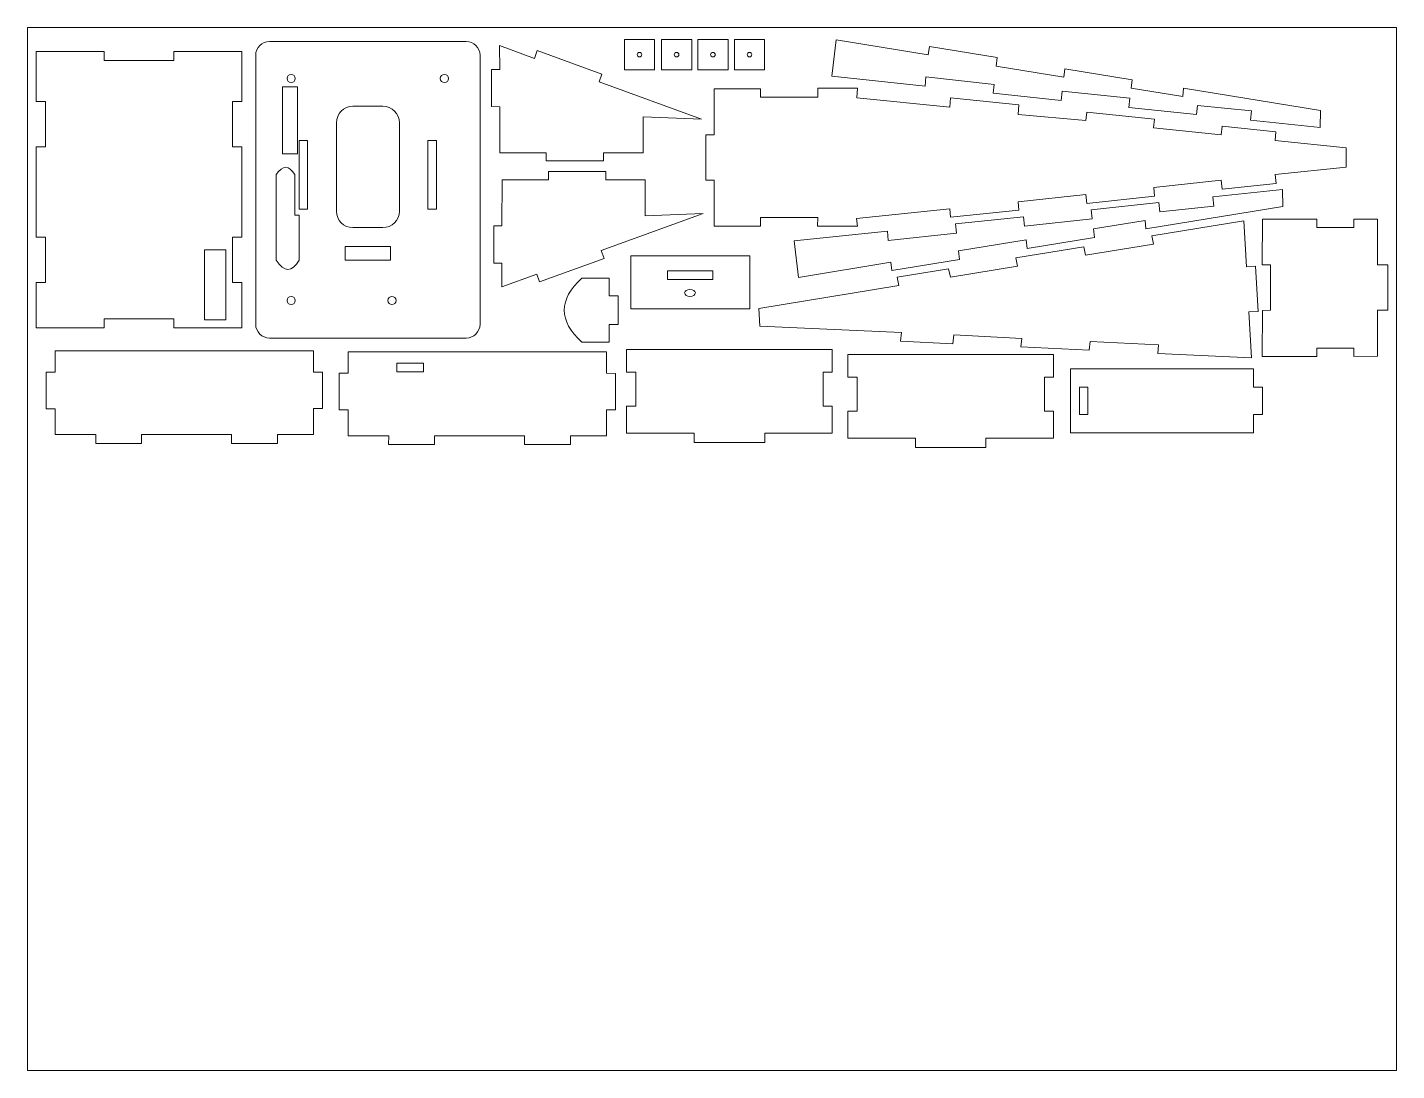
# Paper-space layout 'Layout1' of a CAD drawing. Header units: centimetres. Extents: x 1.05 to 9.45, y 0.8 to 7.2.
# The model-space entities are those that its viewports show. They can reach past a viewport. Long polylines and large blocks are cut down to what shows.
import ezdxf

# ---------------------------------------------------------------- set-up
doc = ezdxf.new("R2010")
doc.units = ezdxf.units.CM
doc.header["$MEASUREMENT"] = 0
doc.layers.add('Layer 1', color=7, linetype='Continuous')

msp = doc.modelspace()

# ---------------------------------------------------------------- linework, layer by layer
at = {"layer": 'Layer 1', "color": 250, "lineweight": 9}
for points in [[(-2.82458, 9.72356), (-2.16458, 9.72356), (-2.16458, 10.38356), (-2.82458, 10.38356), (-2.82458, 9.72356)], [(-2.01285, 9.72356), (-1.35285, 9.72356), (-1.35285, 10.38356), (-2.01285, 10.38356), (-2.01285, 9.72356)], [(-1.2191, 9.72356), (-0.5591, 9.72356), (-0.5591, 10.38356), (-1.2191, 10.38356), (-1.2191, 9.72356)], [(-0.41874, 9.72356), (0.24126, 9.72356), (0.24126, 10.38356), (-0.41874, 10.38356), (-0.41874, 9.72356)]]:
    msp.add_lwpolyline(points, close=True, dxfattribs=at)
for centre, major_axis, ratio in [((-2.49458, 10.05356), (0, 0.05), 1), ((-1.68285, 10.05356), (0, 0.05), 1), ((-0.8891, 10.05356), (0, 0.05), 1), ((-0.08874, 10.05356), (0, 0.05), 1), ((-10.10537, 9.53196), (0, 0.09), 1), ((-6.75548, 9.53196), (0, 0.09), 1), ((-1.39051, 4.84684), (0.1178, 0), 0.63633277), ((-10.10537, 4.68013), (0, 0.09), 1), ((-7.90263, 4.68013), (0, 0.09), 1)]:
    msp.add_ellipse(centre, major_axis=major_axis, ratio=ratio, dxfattribs=at)
for points, knots in [([(-6.27845, 3.86044), (-6.27845, 3.86044), (-10.57946, 3.86044), (-10.57946, 3.86044), (-10.57946, 3.86044), (-10.74446, 3.86044), (-10.87946, 3.99544), (-10.87946, 4.16044), (-10.87946, 4.16044), (-10.87946, 4.16044), (-10.87946, 10.04205), (-10.87946, 10.04205), (-10.87946, 10.04205), (-10.87946, 10.20705), (-10.74446, 10.34205), (-10.57946, 10.34205), (-10.57946, 10.34205), (-10.57946, 10.34205), (-6.27845, 10.34205), (-6.27845, 10.34205), (-6.27845, 10.34205), (-6.11345, 10.34205), (-5.97845, 10.20705), (-5.97845, 10.04205), (-5.97845, 10.04205), (-5.97845, 10.04205), (-5.97845, 4.16044), (-5.97845, 4.16044), (-5.97845, 4.16044), (-5.97845, 3.99544), (-6.11345, 3.86044), (-6.27845, 3.86044)], [0, 0, 0, 0, 0.11111111, 0.11111111, 0.11111111, 0.11111111, 0.22222222, 0.22222222, 0.22222222, 0.22222222, 0.33333333, 0.33333333, 0.33333333, 0.33333333, 0.44444444, 0.44444444, 0.44444444, 0.44444444, 0.55555556, 0.55555556, 0.55555556, 0.55555556, 0.66666667, 0.66666667, 0.66666667, 0.66666667, 0.77777778, 0.77777778, 0.77777778, 0.77777778, 1, 1, 1, 1]), ([(-5.55408, 10.24969), (-5.55408, 10.24969), (-5.54829, 9.73117), (-5.54829, 9.73117), (-5.54829, 9.73117), (-5.54829, 9.73117), (-5.72753, 9.73119), (-5.72753, 9.73119), (-5.72753, 9.73119), (-5.72753, 9.73119), (-5.72753, 8.91759), (-5.72753, 8.91759), (-5.72753, 8.91759), (-5.72753, 8.91759), (-5.54829, 8.91504), (-5.54829, 8.91504), (-5.54829, 8.91504), (-5.54829, 8.91504), (-5.5456, 7.90882), (-5.5456, 7.90882), (-5.5456, 7.90882), (-5.5456, 7.90882), (-4.53002, 7.90883), (-4.53002, 7.90883), (-4.53002, 7.90883), (-4.53002, 7.90883), (-4.53002, 7.72957), (-4.53002, 7.72957), (-4.53002, 7.72957), (-4.53002, 7.72957), (-3.27986, 7.72959), (-3.27986, 7.72959), (-3.27986, 7.72959), (-3.27986, 7.72959), (-3.27986, 7.90882), (-3.27986, 7.90882), (-3.27986, 7.90882), (-3.27986, 7.90882), (-2.41656, 7.90882), (-2.41656, 7.90882), (-2.41656, 7.90882), (-2.41656, 7.90882), (-2.41656, 8.69199), (-2.41656, 8.69199), (-2.41656, 8.69199), (-2.41656, 8.69199), (-1.13824, 8.6426), (-1.13824, 8.6426), (-1.13824, 8.6426), (-1.13824, 8.6426), (-3.37828, 9.4586), (-3.37828, 9.4586), (-3.37828, 9.4586), (-3.37828, 9.4586), (-3.31644, 9.62852), (-3.31644, 9.62852), (-3.31644, 9.62852), (-3.31644, 9.62852), (-4.72749, 10.14211), (-4.72749, 10.14211), (-4.72749, 10.14211), (-4.72749, 10.14211), (-4.78954, 9.97171), (-4.78954, 9.97171), (-4.78954, 9.97171), (-4.78954, 9.97171), (-5.55408, 10.24969), (-5.55408, 10.24969), (-5.55408, 10.24969), (-5.55408, 10.24969), (-5.55408, 10.24969), (-5.55408, 10.24969)], [0, 0, 0, 0, 0.05263158, 0.05263158, 0.05263158, 0.05263158, 0.10526316, 0.10526316, 0.10526316, 0.10526316, 0.15789474, 0.15789474, 0.15789474, 0.15789474, 0.21052632, 0.21052632, 0.21052632, 0.21052632, 0.26315789, 0.26315789, 0.26315789, 0.26315789, 0.31578947, 0.31578947, 0.31578947, 0.31578947, 0.36842105, 0.36842105, 0.36842105, 0.36842105, 0.42105263, 0.42105263, 0.42105263, 0.42105263, 0.47368421, 0.47368421, 0.47368421, 0.47368421, 0.52631579, 0.52631579, 0.52631579, 0.52631579, 0.57894737, 0.57894737, 0.57894737, 0.57894737, 0.63157895, 0.63157895, 0.63157895, 0.63157895, 0.68421053, 0.68421053, 0.68421053, 0.68421053, 0.73684211, 0.73684211, 0.73684211, 0.73684211, 0.78947368, 0.78947368, 0.78947368, 0.78947368, 0.84210526, 0.84210526, 0.84210526, 0.84210526, 0.89473684, 0.89473684, 0.89473684, 0.89473684, 1, 1, 1, 1]), ([(1.8003, 10.37507), (1.8003, 10.37507), (1.71066, 9.58128), (1.71066, 9.58128), (1.71066, 9.58128), (1.71066, 9.58128), (3.74549, 9.36715), (3.74549, 9.36715), (3.74549, 9.36715), (3.74549, 9.36715), (3.7662, 9.56901), (3.7662, 9.56901), (3.7662, 9.56901), (3.7662, 9.56901), (5.25589, 9.39769), (5.25589, 9.39769), (5.25589, 9.39769), (5.25589, 9.39769), (5.23594, 9.2105), (5.23594, 9.2105), (5.23594, 9.2105), (5.23594, 9.2105), (6.72061, 9.05446), (6.72061, 9.05446), (6.72061, 9.05446), (6.72061, 9.05446), (6.74065, 9.25836), (6.74065, 9.25836), (6.74065, 9.25836), (6.74065, 9.25836), (8.22428, 9.10166), (8.22428, 9.10166), (8.22428, 9.10166), (8.22428, 9.10166), (8.20093, 8.89887), (8.20093, 8.89887), (8.20093, 8.89887), (8.20093, 8.89887), (9.67818, 8.7436), (9.67818, 8.7436), (9.67818, 8.7436), (9.67818, 8.7436), (9.70152, 8.94531), (9.70152, 8.94531), (9.70152, 8.94531), (9.70152, 8.94531), (10.87918, 8.82252), (10.87918, 8.82252), (10.87918, 8.82252), (10.87918, 8.82252), (10.85694, 8.61971), (10.85694, 8.61971), (10.85694, 8.61971), (10.85694, 8.61971), (12.38332, 8.45928), (12.38332, 8.45928), (12.38332, 8.45928), (12.38332, 8.45928), (12.38476, 8.83049), (12.38476, 8.83049), (12.38476, 8.83049), (12.38476, 8.83049), (9.39597, 9.31795), (9.39597, 9.31795), (9.39597, 9.31795), (9.39597, 9.31795), (9.3791, 9.13583), (9.3791, 9.13583), (9.3791, 9.13583), (9.3791, 9.13583), (8.25157, 9.31901), (8.25157, 9.31901), (8.25157, 9.31901), (8.25157, 9.31901), (8.27187, 9.50436), (8.27187, 9.50436), (8.27187, 9.50436), (8.27187, 9.50436), (6.8033, 9.74497), (6.8033, 9.74497), (6.8033, 9.74497), (6.8033, 9.74497), (6.78022, 9.55995), (6.78022, 9.55995), (6.78022, 9.55995), (6.78022, 9.55995), (5.30345, 9.80268), (5.30345, 9.80268), (5.30345, 9.80268), (5.30345, 9.80268), (5.32453, 9.98725), (5.32453, 9.98725), (5.32453, 9.98725), (5.32453, 9.98725), (3.84097, 10.23033), (3.84097, 10.23033), (3.84097, 10.23033), (3.84097, 10.23033), (3.8172, 10.04556), (3.8172, 10.04556), (3.8172, 10.04556), (3.8172, 10.04556), (1.8003, 10.37507), (1.8003, 10.37507)], [0, 0, 0, 0, 0.03703704, 0.03703704, 0.03703704, 0.03703704, 0.07407407, 0.07407407, 0.07407407, 0.07407407, 0.11111111, 0.11111111, 0.11111111, 0.11111111, 0.14814815, 0.14814815, 0.14814815, 0.14814815, 0.18518519, 0.18518519, 0.18518519, 0.18518519, 0.22222222, 0.22222222, 0.22222222, 0.22222222, 0.25925926, 0.25925926, 0.25925926, 0.25925926, 0.2962963, 0.2962963, 0.2962963, 0.2962963, 0.33333333, 0.33333333, 0.33333333, 0.33333333, 0.37037037, 0.37037037, 0.37037037, 0.37037037, 0.40740741, 0.40740741, 0.40740741, 0.40740741, 0.44444444, 0.44444444, 0.44444444, 0.44444444, 0.48148148, 0.48148148, 0.48148148, 0.48148148, 0.51851852, 0.51851852, 0.51851852, 0.51851852, 0.55555556, 0.55555556, 0.55555556, 0.55555556, 0.59259259, 0.59259259, 0.59259259, 0.59259259, 0.62962963, 0.62962963, 0.62962963, 0.62962963, 0.66666667, 0.66666667, 0.66666667, 0.66666667, 0.7037037, 0.7037037, 0.7037037, 0.7037037, 0.74074074, 0.74074074, 0.74074074, 0.74074074, 0.77777778, 0.77777778, 0.77777778, 0.77777778, 0.81481481, 0.81481481, 0.81481481, 0.81481481, 0.85185185, 0.85185185, 0.85185185, 0.85185185, 0.88888889, 0.88888889, 0.88888889, 0.88888889, 0.92592593, 0.92592593, 0.92592593, 0.92592593, 1, 1, 1, 1]), ([(-11.18132, 10.12045), (-11.18132, 10.12045), (-12.67082, 10.12045), (-12.67082, 10.12045), (-12.67082, 10.12045), (-12.67082, 10.12045), (-12.67082, 9.92398), (-12.67082, 9.92398), (-12.67082, 9.92398), (-12.67082, 9.92398), (-14.19007, 9.92398), (-14.19007, 9.92398), (-14.19007, 9.92398), (-14.19007, 9.92398), (-14.19007, 10.12045), (-14.19007, 10.12045), (-14.19007, 10.12045), (-14.19007, 10.12045), (-15.67406, 10.12045), (-15.67406, 10.12045), (-15.67406, 10.12045), (-15.67406, 10.12045), (-15.67406, 9.03215), (-15.67406, 9.03215), (-15.67406, 9.03215), (-15.67406, 9.03215), (-15.47601, 9.03215), (-15.47601, 9.03215), (-15.47601, 9.03215), (-15.47601, 9.03215), (-15.47601, 8.04207), (-15.47601, 8.04207), (-15.47601, 8.04207), (-15.47601, 8.04207), (-15.67406, 8.04207), (-15.67406, 8.04207), (-15.67406, 8.04207), (-15.67406, 8.04207), (-15.67406, 6.0619), (-15.67406, 6.0619), (-15.67406, 6.0619), (-15.67406, 6.0619), (-15.47601, 6.0619), (-15.47601, 6.0619), (-15.47601, 6.0619), (-15.47601, 6.0619), (-15.47601, 5.07222), (-15.47601, 5.07222), (-15.47601, 5.07222), (-15.47601, 5.07222), (-15.67406, 5.07222), (-15.67406, 5.07222), (-15.67406, 5.07222), (-15.67406, 5.07222), (-15.67406, 4.08203), (-15.67406, 4.08203), (-15.67406, 4.08203), (-15.67406, 4.08203), (-14.19007, 4.08203), (-14.19007, 4.08203), (-14.19007, 4.08203), (-14.19007, 4.08203), (-14.19007, 4.27919), (-14.19007, 4.27919), (-14.19007, 4.27919), (-14.19007, 4.27919), (-12.67083, 4.27919), (-12.67083, 4.27919), (-12.67083, 4.27919), (-12.67083, 4.27919), (-12.67083, 4.08203), (-12.67083, 4.08203), (-12.67083, 4.08203), (-12.67083, 4.08203), (-11.18132, 4.08203), (-11.18132, 4.08203)], [0, 0, 0, 0, 0.05, 0.05, 0.05, 0.05, 0.1, 0.1, 0.1, 0.1, 0.15, 0.15, 0.15, 0.15, 0.2, 0.2, 0.2, 0.2, 0.25, 0.25, 0.25, 0.25, 0.3, 0.3, 0.3, 0.3, 0.35, 0.35, 0.35, 0.35, 0.4, 0.4, 0.4, 0.4, 0.45, 0.45, 0.45, 0.45, 0.5, 0.5, 0.5, 0.5, 0.55, 0.55, 0.55, 0.55, 0.6, 0.6, 0.6, 0.6, 0.65, 0.65, 0.65, 0.65, 0.7, 0.7, 0.7, 0.7, 0.75, 0.75, 0.75, 0.75, 0.8, 0.8, 0.8, 0.8, 0.85, 0.85, 0.85, 0.85, 0.9, 0.9, 0.9, 0.9, 1, 1, 1, 1]), ([(-11.18132, 4.08203), (-11.18132, 4.08203), (-11.18132, 5.07222), (-11.18132, 5.07222), (-11.18132, 5.07222), (-11.18132, 5.07222), (-11.38321, 5.07222), (-11.38321, 5.07222), (-11.38321, 5.07222), (-11.38321, 5.07222), (-11.38321, 6.0619), (-11.38321, 6.0619), (-11.38321, 6.0619), (-11.38321, 6.0619), (-11.18132, 6.0619), (-11.18132, 6.0619), (-11.18132, 6.0619), (-11.18132, 6.0619), (-11.18132, 8.04207), (-11.18132, 8.04207), (-11.18132, 8.04207), (-11.18132, 8.04207), (-11.38321, 8.04207), (-11.38321, 8.04207), (-11.38321, 8.04207), (-11.38321, 8.04207), (-11.38321, 9.03215), (-11.38321, 9.03215), (-11.38321, 9.03215), (-11.38321, 9.03215), (-11.18132, 9.03215), (-11.18132, 9.03215), (-11.18132, 9.03215), (-11.18132, 9.03215), (-11.18132, 10.12045), (-11.18132, 10.12045)], [0, 0, 0, 0, 0.1, 0.1, 0.1, 0.1, 0.2, 0.2, 0.2, 0.2, 0.3, 0.3, 0.3, 0.3, 0.4, 0.4, 0.4, 0.4, 0.5, 0.5, 0.5, 0.5, 0.6, 0.6, 0.6, 0.6, 0.7, 0.7, 0.7, 0.7, 0.8, 0.8, 0.8, 0.8, 1, 1, 1, 1]), ([(-10.29307, 7.88821), (-10.29307, 7.88821), (-10.29307, 9.35003), (-10.29307, 9.35003), (-10.29307, 9.35003), (-10.29307, 9.35003), (-9.96318, 9.35004), (-9.96318, 9.35004), (-9.96318, 9.35004), (-9.96318, 9.35004), (-9.96318, 7.88821), (-9.96318, 7.88821), (-9.96318, 7.88821), (-9.96318, 7.88821), (-10.29307, 7.88821), (-10.29307, 7.88821)], [0, 0, 0, 0, 0.2, 0.2, 0.2, 0.2, 0.4, 0.4, 0.4, 0.4, 0.6, 0.6, 0.6, 0.6, 1, 1, 1, 1]), ([(-0.86312, 6.30616), (-0.86312, 6.30616), (-0.86312, 7.30744), (-0.86312, 7.30744), (-0.86312, 7.30744), (-0.86312, 7.30744), (-1.04505, 7.30744), (-1.04505, 7.30744), (-1.04505, 7.30744), (-1.04505, 7.30744), (-1.04505, 8.30128), (-1.04505, 8.30128), (-1.04505, 8.30128), (-1.04505, 8.30128), (-0.86312, 8.29963), (-0.86312, 8.29963), (-0.86312, 8.29963), (-0.86312, 8.29963), (-0.86312, 9.30607), (-0.86312, 9.30607), (-0.86312, 9.30607), (-0.86312, 9.30607), (0.15246, 9.30608), (0.15246, 9.30608), (0.15246, 9.30608), (0.15246, 9.30608), (0.15246, 9.12644), (0.15246, 9.12644), (0.15246, 9.12644), (0.15246, 9.12644), (1.40262, 9.12644), (1.40262, 9.12644), (1.40262, 9.12644), (1.40262, 9.12644), (1.40262, 9.32081), (1.40262, 9.32081), (1.40262, 9.32081), (1.40262, 9.32081), (2.27208, 9.32081), (2.27208, 9.32081), (2.27208, 9.32081), (2.27208, 9.32081), (2.25634, 9.10619), (2.25634, 9.10619), (2.25634, 9.10619), (2.25634, 9.10619), (4.28403, 8.90318), (4.28403, 8.90318), (4.28403, 8.90318), (4.28403, 8.90318), (4.30145, 9.11083), (4.30145, 9.11083), (4.30145, 9.11083), (4.30145, 9.11083), (5.79461, 8.95389), (5.79461, 8.95389), (5.79461, 8.95389), (5.79461, 8.95389), (5.77717, 8.74165), (5.77717, 8.74165), (5.77717, 8.74165), (5.77717, 8.74165), (7.25982, 8.61747), (7.25982, 8.61747), (7.25982, 8.61747), (7.25982, 8.61747), (7.2781, 8.79797), (7.2781, 8.79797), (7.2781, 8.79797), (7.2781, 8.79797), (8.7584, 8.64225), (8.7584, 8.64225), (8.7584, 8.64225), (8.7584, 8.64225), (8.74015, 8.45428), (8.74015, 8.45428), (8.74015, 8.45428), (8.74015, 8.45428), (10.2163, 8.29902), (10.2163, 8.29902), (10.2163, 8.29902), (10.2163, 8.29902), (10.23567, 8.48712), (10.23567, 8.48712), (10.23567, 8.48712), (10.23567, 8.48712), (11.41333, 8.36334), (11.41333, 8.36334), (11.41333, 8.36334), (11.41333, 8.36334), (11.39287, 8.17523), (11.39287, 8.17523), (11.39287, 8.17523), (11.39287, 8.17523), (12.94478, 8.01566), (12.94478, 8.01566), (12.94478, 8.01566), (12.94478, 8.01566), (12.94478, 7.593), (12.94478, 7.593), (12.94478, 7.593), (12.94478, 7.593), (11.39583, 7.43111), (11.39583, 7.43111), (11.39583, 7.43111), (11.39583, 7.43111), (11.41576, 7.24082), (11.41576, 7.24082), (11.41576, 7.24082), (11.41576, 7.24082), (10.2396, 7.11319), (10.2396, 7.11319), (10.2396, 7.11319), (10.2396, 7.11319), (10.2182, 7.309), (10.2182, 7.309), (10.2182, 7.309), (10.2182, 7.309), (8.74212, 7.15211), (8.74212, 7.15211), (8.74212, 7.15211), (8.74212, 7.15211), (8.76235, 6.95792), (8.76235, 6.95792), (8.76235, 6.95792), (8.76235, 6.95792), (7.28203, 6.80233), (7.28203, 6.80233), (7.28203, 6.80233), (7.28203, 6.80233), (7.26185, 6.99491), (7.26185, 6.99491), (7.26185, 6.99491), (7.26185, 6.99491), (5.77723, 6.83943), (5.77723, 6.83943), (5.77723, 6.83943), (5.77723, 6.83943), (5.79853, 6.65806), (5.79853, 6.65806), (5.79853, 6.65806), (5.79853, 6.65806), (4.30411, 6.50151), (4.30411, 6.50151), (4.30411, 6.50151), (4.30411, 6.50151), (4.2842, 6.68431), (4.2842, 6.68431), (4.2842, 6.68431), (4.2842, 6.68431), (2.24986, 6.47209), (2.24986, 6.47209), (2.24986, 6.47209), (2.24986, 6.47209), (2.27266, 6.30615), (2.27266, 6.30615), (2.27266, 6.30615), (2.27266, 6.30615), (1.39601, 6.30615), (1.39601, 6.30615), (1.39601, 6.30615), (1.39601, 6.30615), (1.40262, 6.49123), (1.40262, 6.49123), (1.40262, 6.49123), (1.40262, 6.49123), (0.15246, 6.49123), (0.15246, 6.49123), (0.15246, 6.49123), (0.15246, 6.49123), (0.15246, 6.30616), (0.15246, 6.30616), (0.15246, 6.30616), (0.15246, 6.30616), (-0.86312, 6.30616), (-0.86312, 6.30616)], [0, 0, 0, 0, 0.02222222, 0.02222222, 0.02222222, 0.02222222, 0.04444444, 0.04444444, 0.04444444, 0.04444444, 0.06666667, 0.06666667, 0.06666667, 0.06666667, 0.08888889, 0.08888889, 0.08888889, 0.08888889, 0.11111111, 0.11111111, 0.11111111, 0.11111111, 0.13333333, 0.13333333, 0.13333333, 0.13333333, 0.15555556, 0.15555556, 0.15555556, 0.15555556, 0.17777778, 0.17777778, 0.17777778, 0.17777778, 0.2, 0.2, 0.2, 0.2, 0.22222222, 0.22222222, 0.22222222, 0.22222222, 0.24444444, 0.24444444, 0.24444444, 0.24444444, 0.26666667, 0.26666667, 0.26666667, 0.26666667, 0.28888889, 0.28888889, 0.28888889, 0.28888889, 0.31111111, 0.31111111, 0.31111111, 0.31111111, 0.33333333, 0.33333333, 0.33333333, 0.33333333, 0.35555556, 0.35555556, 0.35555556, 0.35555556, 0.37777778, 0.37777778, 0.37777778, 0.37777778, 0.4, 0.4, 0.4, 0.4, 0.42222222, 0.42222222, 0.42222222, 0.42222222, 0.44444444, 0.44444444, 0.44444444, 0.44444444, 0.46666667, 0.46666667, 0.46666667, 0.46666667, 0.48888889, 0.48888889, 0.48888889, 0.48888889, 0.51111111, 0.51111111, 0.51111111, 0.51111111, 0.53333333, 0.53333333, 0.53333333, 0.53333333, 0.55555556, 0.55555556, 0.55555556, 0.55555556, 0.57777778, 0.57777778, 0.57777778, 0.57777778, 0.6, 0.6, 0.6, 0.6, 0.62222222, 0.62222222, 0.62222222, 0.62222222, 0.64444444, 0.64444444, 0.64444444, 0.64444444, 0.66666667, 0.66666667, 0.66666667, 0.66666667, 0.68888889, 0.68888889, 0.68888889, 0.68888889, 0.71111111, 0.71111111, 0.71111111, 0.71111111, 0.73333333, 0.73333333, 0.73333333, 0.73333333, 0.75555556, 0.75555556, 0.75555556, 0.75555556, 0.77777778, 0.77777778, 0.77777778, 0.77777778, 0.8, 0.8, 0.8, 0.8, 0.82222222, 0.82222222, 0.82222222, 0.82222222, 0.84444444, 0.84444444, 0.84444444, 0.84444444, 0.86666667, 0.86666667, 0.86666667, 0.86666667, 0.88888889, 0.88888889, 0.88888889, 0.88888889, 0.91111111, 0.91111111, 0.91111111, 0.91111111, 0.93333333, 0.93333333, 0.93333333, 0.93333333, 0.95555556, 0.95555556, 0.95555556, 0.95555556, 1, 1, 1, 1]), ([(-8.75687, 8.92454), (-8.75687, 8.92454), (-8.10104, 8.92454), (-8.10104, 8.92454), (-8.10104, 8.92454), (-7.90304, 8.92454), (-7.74104, 8.76254), (-7.74104, 8.56454), (-7.74104, 8.56454), (-7.74104, 8.56454), (-7.74104, 6.63294), (-7.74104, 6.63294), (-7.74104, 6.63294), (-7.74104, 6.43494), (-7.90304, 6.27294), (-8.10104, 6.27294), (-8.10104, 6.27294), (-8.10104, 6.27294), (-8.75687, 6.27294), (-8.75687, 6.27294), (-8.75687, 6.27294), (-8.95487, 6.27294), (-9.11687, 6.43494), (-9.11687, 6.63294), (-9.11687, 6.63294), (-9.11687, 6.63294), (-9.11687, 8.56454), (-9.11687, 8.56454), (-9.11687, 8.56454), (-9.11687, 8.76254), (-8.95487, 8.92454), (-8.75687, 8.92454)], [0, 0, 0, 0, 0.11111111, 0.11111111, 0.11111111, 0.11111111, 0.22222222, 0.22222222, 0.22222222, 0.22222222, 0.33333333, 0.33333333, 0.33333333, 0.33333333, 0.44444444, 0.44444444, 0.44444444, 0.44444444, 0.55555556, 0.55555556, 0.55555556, 0.55555556, 0.66666667, 0.66666667, 0.66666667, 0.66666667, 0.77777778, 0.77777778, 0.77777778, 0.77777778, 1, 1, 1, 1]), ([(-9.75067, 6.6745), (-9.75067, 6.6745), (-9.92963, 6.6745), (-9.92963, 6.6745), (-9.92963, 6.6745), (-9.92963, 6.6745), (-9.92963, 8.176), (-9.92963, 8.176), (-9.92963, 8.176), (-9.92963, 8.176), (-9.75067, 8.176), (-9.75067, 8.176), (-9.75067, 8.176), (-9.75067, 8.176), (-9.75067, 6.6745), (-9.75067, 6.6745)], [0, 0, 0, 0, 0.2, 0.2, 0.2, 0.2, 0.4, 0.4, 0.4, 0.4, 0.6, 0.6, 0.6, 0.6, 1, 1, 1, 1]), ([(-6.93052, 6.6745), (-6.93052, 6.6745), (-7.11547, 6.6745), (-7.11547, 6.6745), (-7.11547, 6.6745), (-7.11547, 6.6745), (-7.11547, 8.176), (-7.11547, 8.176), (-7.11547, 8.176), (-7.11547, 8.176), (-6.93052, 8.176), (-6.93052, 8.176), (-6.93052, 8.176), (-6.93052, 8.176), (-6.93052, 6.6745), (-6.93052, 6.6745)], [0, 0, 0, 0, 0.2, 0.2, 0.2, 0.2, 0.4, 0.4, 0.4, 0.4, 0.6, 0.6, 0.6, 0.6, 1, 1, 1, 1]), ([(-10.02776, 7.43137), (-10.15379, 7.6449), (-10.28877, 7.64563), (-10.43293, 7.43137), (-10.43293, 7.43137), (-10.43293, 7.43137), (-10.43293, 5.56112), (-10.43293, 5.56112), (-10.43293, 5.56112), (-10.25774, 5.28984), (-10.08997, 5.28984), (-9.92963, 5.56112)], [0, 0, 0, 0, 0.25, 0.25, 0.25, 0.25, 0.5, 0.5, 0.5, 0.5, 1, 1, 1, 1]), ([(-5.50431, 4.97978), (-5.50431, 4.97978), (-5.49852, 5.4983), (-5.49852, 5.4983), (-5.49852, 5.4983), (-5.49852, 5.4983), (-5.67776, 5.49828), (-5.67776, 5.49828), (-5.67776, 5.49828), (-5.67776, 5.49828), (-5.67776, 6.31188), (-5.67776, 6.31188), (-5.67776, 6.31188), (-5.67776, 6.31188), (-5.49852, 6.31443), (-5.49852, 6.31443), (-5.49852, 6.31443), (-5.49852, 6.31443), (-5.49583, 7.32065), (-5.49583, 7.32065), (-5.49583, 7.32065), (-5.49583, 7.32065), (-4.48025, 7.32064), (-4.48025, 7.32064), (-4.48025, 7.32064), (-4.48025, 7.32064), (-4.48025, 7.4999), (-4.48025, 7.4999), (-4.48025, 7.4999), (-4.48025, 7.4999), (-3.23009, 7.49988), (-3.23009, 7.49988), (-3.23009, 7.49988), (-3.23009, 7.49988), (-3.23009, 7.32065), (-3.23009, 7.32065), (-3.23009, 7.32065), (-3.23009, 7.32065), (-2.36679, 7.32065), (-2.36679, 7.32065), (-2.36679, 7.32065), (-2.36679, 7.32065), (-2.36679, 6.53064), (-2.36679, 6.53064), (-2.36679, 6.53064), (-2.36679, 6.53064), (-1.10286, 6.58049), (-1.10286, 6.58049), (-1.10286, 6.58049), (-1.10286, 6.58049), (-3.32851, 5.77087), (-3.32851, 5.77087), (-3.32851, 5.77087), (-3.32851, 5.77087), (-3.26667, 5.60095), (-3.26667, 5.60095), (-3.26667, 5.60095), (-3.26667, 5.60095), (-4.67772, 5.08736), (-4.67772, 5.08736), (-4.67772, 5.08736), (-4.67772, 5.08736), (-4.73977, 5.25776), (-4.73977, 5.25776), (-4.73977, 5.25776), (-4.73977, 5.25776), (-5.50431, 4.97978), (-5.50431, 4.97978), (-5.50431, 4.97978), (-5.50431, 4.97978), (-5.50431, 4.97978), (-5.50431, 4.97978)], [0, 0, 0, 0, 0.05263158, 0.05263158, 0.05263158, 0.05263158, 0.10526316, 0.10526316, 0.10526316, 0.10526316, 0.15789474, 0.15789474, 0.15789474, 0.15789474, 0.21052632, 0.21052632, 0.21052632, 0.21052632, 0.26315789, 0.26315789, 0.26315789, 0.26315789, 0.31578947, 0.31578947, 0.31578947, 0.31578947, 0.36842105, 0.36842105, 0.36842105, 0.36842105, 0.42105263, 0.42105263, 0.42105263, 0.42105263, 0.47368421, 0.47368421, 0.47368421, 0.47368421, 0.52631579, 0.52631579, 0.52631579, 0.52631579, 0.57894737, 0.57894737, 0.57894737, 0.57894737, 0.63157895, 0.63157895, 0.63157895, 0.63157895, 0.68421053, 0.68421053, 0.68421053, 0.68421053, 0.73684211, 0.73684211, 0.73684211, 0.73684211, 0.78947368, 0.78947368, 0.78947368, 0.78947368, 0.84210526, 0.84210526, 0.84210526, 0.84210526, 0.89473684, 0.89473684, 0.89473684, 0.89473684, 1, 1, 1, 1]), ([(-10.02776, 7.43137), (-10.02776, 7.43137), (-10.02776, 6.54831), (-10.02776, 6.54831), (-10.02776, 6.54831), (-10.02776, 6.54831), (-9.92963, 6.54831), (-9.92963, 6.54831), (-9.92963, 6.54831), (-9.92963, 6.54831), (-9.92963, 5.56112), (-9.92963, 5.56112)], [0, 0, 0, 0, 0.25, 0.25, 0.25, 0.25, 0.5, 0.5, 0.5, 0.5, 1, 1, 1, 1]), ([(0.97721, 5.18706), (0.97721, 5.18706), (0.88731, 5.98314), (0.88731, 5.98314), (0.88731, 5.98314), (0.88731, 5.98314), (2.92214, 6.19727), (2.92214, 6.19727), (2.92214, 6.19727), (2.92214, 6.19727), (2.94065, 5.9932), (2.94065, 5.9932), (2.94065, 5.9932), (2.94065, 5.9932), (4.43242, 6.1536), (4.43242, 6.1536), (4.43242, 6.1536), (4.43242, 6.1536), (4.41259, 6.35392), (4.41259, 6.35392), (4.41259, 6.35392), (4.41259, 6.35392), (5.89726, 6.50996), (5.89726, 6.50996), (5.89726, 6.50996), (5.89726, 6.50996), (5.92061, 6.30716), (5.92061, 6.30716), (5.92061, 6.30716), (5.92061, 6.30716), (7.39872, 6.46385), (7.39872, 6.46385), (7.39872, 6.46385), (7.39872, 6.46385), (7.37758, 6.66555), (7.37758, 6.66555), (7.37758, 6.66555), (7.37758, 6.66555), (8.85483, 6.82082), (8.85483, 6.82082), (8.85483, 6.82082), (8.85483, 6.82082), (8.87487, 6.61802), (8.87487, 6.61802), (8.87487, 6.61802), (8.87487, 6.61802), (10.05474, 6.7397), (10.05474, 6.7397), (10.05474, 6.7397), (10.05474, 6.7397), (10.03359, 6.94471), (10.03359, 6.94471), (10.03359, 6.94471), (10.03359, 6.94471), (11.55997, 7.10514), (11.55997, 7.10514), (11.55997, 7.10514), (11.55997, 7.10514), (11.56141, 6.73393), (11.56141, 6.73393), (11.56141, 6.73393), (11.56141, 6.73393), (8.57262, 6.24647), (8.57262, 6.24647), (8.57262, 6.24647), (8.57262, 6.24647), (8.55354, 6.42858), (8.55354, 6.42858), (8.55354, 6.42858), (8.55354, 6.42858), (7.42601, 6.2454), (7.42601, 6.2454), (7.42601, 6.2454), (7.42601, 6.2454), (7.44852, 6.06006), (7.44852, 6.06006), (7.44852, 6.06006), (7.44852, 6.06006), (5.97995, 5.81945), (5.97995, 5.81945), (5.97995, 5.81945), (5.97995, 5.81945), (5.95577, 6.00337), (5.95577, 6.00337), (5.95577, 6.00337), (5.95577, 6.00337), (4.479, 5.76282), (4.479, 5.76282), (4.479, 5.76282), (4.479, 5.76282), (4.50118, 5.57717), (4.50118, 5.57717), (4.50118, 5.57717), (4.50118, 5.57717), (3.01762, 5.33409), (3.01762, 5.33409), (3.01762, 5.33409), (3.01762, 5.33409), (2.99825, 5.51886), (2.99825, 5.51886), (2.99825, 5.51886), (2.99825, 5.51886), (0.97721, 5.18706), (0.97721, 5.18706)], [0, 0, 0, 0, 0.03703704, 0.03703704, 0.03703704, 0.03703704, 0.07407407, 0.07407407, 0.07407407, 0.07407407, 0.11111111, 0.11111111, 0.11111111, 0.11111111, 0.14814815, 0.14814815, 0.14814815, 0.14814815, 0.18518519, 0.18518519, 0.18518519, 0.18518519, 0.22222222, 0.22222222, 0.22222222, 0.22222222, 0.25925926, 0.25925926, 0.25925926, 0.25925926, 0.2962963, 0.2962963, 0.2962963, 0.2962963, 0.33333333, 0.33333333, 0.33333333, 0.33333333, 0.37037037, 0.37037037, 0.37037037, 0.37037037, 0.40740741, 0.40740741, 0.40740741, 0.40740741, 0.44444444, 0.44444444, 0.44444444, 0.44444444, 0.48148148, 0.48148148, 0.48148148, 0.48148148, 0.51851852, 0.51851852, 0.51851852, 0.51851852, 0.55555556, 0.55555556, 0.55555556, 0.55555556, 0.59259259, 0.59259259, 0.59259259, 0.59259259, 0.62962963, 0.62962963, 0.62962963, 0.62962963, 0.66666667, 0.66666667, 0.66666667, 0.66666667, 0.7037037, 0.7037037, 0.7037037, 0.7037037, 0.74074074, 0.74074074, 0.74074074, 0.74074074, 0.77777778, 0.77777778, 0.77777778, 0.77777778, 0.81481481, 0.81481481, 0.81481481, 0.81481481, 0.85185185, 0.85185185, 0.85185185, 0.85185185, 0.88888889, 0.88888889, 0.88888889, 0.88888889, 0.92592593, 0.92592593, 0.92592593, 0.92592593, 1, 1, 1, 1]), ([(10.88047, 3.42458), (10.88047, 3.42458), (8.83482, 3.52192), (8.83482, 3.52192), (8.83482, 3.52192), (8.83482, 3.52192), (8.84959, 3.70977), (8.84959, 3.70977), (8.84959, 3.70977), (8.84959, 3.70977), (7.35413, 3.78167), (7.35413, 3.78167), (7.35413, 3.78167), (7.35413, 3.78167), (7.33321, 3.59396), (7.33321, 3.59396), (7.33321, 3.59396), (7.33321, 3.59396), (5.83644, 3.66578), (5.83644, 3.66578), (5.83644, 3.66578), (5.83644, 3.66578), (5.86163, 3.85339), (5.86163, 3.85339), (5.86163, 3.85339), (5.86163, 3.85339), (4.37144, 3.92834), (4.37144, 3.92834), (4.37144, 3.92834), (4.37144, 3.92834), (4.35, 3.73709), (4.35, 3.73709), (4.35, 3.73709), (4.35, 3.73709), (3.21175, 3.7895), (3.21175, 3.7895), (3.21175, 3.7895), (3.21175, 3.7895), (3.23231, 3.97978), (3.23231, 3.97978), (3.23231, 3.97978), (3.23231, 3.97978), (0.13283, 4.11706), (0.13283, 4.11706), (0.13283, 4.11706), (0.13283, 4.11706), (0.11736, 4.50941), (0.11736, 4.50941), (0.11736, 4.50941), (0.11736, 4.50941), (3.17401, 5.00822), (3.17401, 5.00822), (3.17401, 5.00822), (3.17401, 5.00822), (3.13381, 5.18839), (3.13381, 5.18839), (3.13381, 5.18839), (3.13381, 5.18839), (4.25925, 5.37189), (4.25925, 5.37189), (4.25925, 5.37189), (4.25925, 5.37189), (4.30009, 5.18927), (4.30009, 5.18927), (4.30009, 5.18927), (4.30009, 5.18927), (5.76776, 5.42866), (5.76776, 5.42866), (5.76776, 5.42866), (5.76776, 5.42866), (5.73078, 5.61182), (5.73078, 5.61182), (5.73078, 5.61182), (5.73078, 5.61182), (7.2138, 5.85251), (7.2138, 5.85251), (7.2138, 5.85251), (7.2138, 5.85251), (7.25437, 5.67201), (7.25437, 5.67201), (7.25437, 5.67201), (7.25437, 5.67201), (8.73868, 5.91393), (8.73868, 5.91393), (8.73868, 5.91393), (8.73868, 5.91393), (8.69785, 6.09558), (8.69785, 6.09558), (8.69785, 6.09558), (8.69785, 6.09558), (10.70986, 6.41965), (10.70986, 6.41965), (10.70986, 6.41965), (10.70986, 6.41965), (10.7668, 5.41997), (10.7668, 5.41997), (10.7668, 5.41997), (10.7668, 5.41997), (10.96808, 5.43144), (10.96808, 5.43144), (10.96808, 5.43144), (10.96808, 5.43144), (11.02451, 4.44086), (11.02451, 4.44086), (11.02451, 4.44086), (11.02451, 4.44086), (10.82321, 4.42982), (10.82321, 4.42982), (10.82321, 4.42982), (10.82321, 4.42982), (10.88047, 3.42458), (10.88047, 3.42458)], [0, 0, 0, 0, 0.03448276, 0.03448276, 0.03448276, 0.03448276, 0.06896552, 0.06896552, 0.06896552, 0.06896552, 0.10344828, 0.10344828, 0.10344828, 0.10344828, 0.13793103, 0.13793103, 0.13793103, 0.13793103, 0.17241379, 0.17241379, 0.17241379, 0.17241379, 0.20689655, 0.20689655, 0.20689655, 0.20689655, 0.24137931, 0.24137931, 0.24137931, 0.24137931, 0.27586207, 0.27586207, 0.27586207, 0.27586207, 0.31034483, 0.31034483, 0.31034483, 0.31034483, 0.34482759, 0.34482759, 0.34482759, 0.34482759, 0.37931034, 0.37931034, 0.37931034, 0.37931034, 0.4137931, 0.4137931, 0.4137931, 0.4137931, 0.44827586, 0.44827586, 0.44827586, 0.44827586, 0.48275862, 0.48275862, 0.48275862, 0.48275862, 0.51724138, 0.51724138, 0.51724138, 0.51724138, 0.55172414, 0.55172414, 0.55172414, 0.55172414, 0.5862069, 0.5862069, 0.5862069, 0.5862069, 0.62068966, 0.62068966, 0.62068966, 0.62068966, 0.65517241, 0.65517241, 0.65517241, 0.65517241, 0.68965517, 0.68965517, 0.68965517, 0.68965517, 0.72413793, 0.72413793, 0.72413793, 0.72413793, 0.75862069, 0.75862069, 0.75862069, 0.75862069, 0.79310345, 0.79310345, 0.79310345, 0.79310345, 0.82758621, 0.82758621, 0.82758621, 0.82758621, 0.86206897, 0.86206897, 0.86206897, 0.86206897, 0.89655172, 0.89655172, 0.89655172, 0.89655172, 0.93103448, 0.93103448, 0.93103448, 0.93103448, 1, 1, 1, 1]), ([(13.63429, 6.46043), (13.63429, 6.46043), (13.63429, 5.4585), (13.63429, 5.4585), (13.63429, 5.4585), (13.63429, 5.4585), (13.85547, 5.4585), (13.85547, 5.4585), (13.85547, 5.4585), (13.85547, 5.4585), (13.85547, 4.46631), (13.85547, 4.46631), (13.85547, 4.46631), (13.85547, 4.46631), (13.63429, 4.46631), (13.63429, 4.46631), (13.63429, 4.46631), (13.63429, 4.46631), (13.63429, 3.46226), (13.63429, 3.46226), (13.63429, 3.46226), (13.63429, 3.46226), (13.11344, 3.45986), (13.11344, 3.45986), (13.11344, 3.45986), (13.11344, 3.45986), (13.11668, 3.6395), (13.11668, 3.6395), (13.11668, 3.6395), (13.11668, 3.6395), (12.30881, 3.6395), (12.30881, 3.6395), (12.30881, 3.6395), (12.30881, 3.6395), (12.30646, 3.45986), (12.30646, 3.45986), (12.30646, 3.45986), (12.30646, 3.45986), (11.11508, 3.45987), (11.11508, 3.45987), (11.11508, 3.45987), (11.11508, 3.45987), (11.11601, 4.46467), (11.11601, 4.46467), (11.11601, 4.46467), (11.11601, 4.46467), (11.29448, 4.46631), (11.29448, 4.46631), (11.29448, 4.46631), (11.29448, 4.46631), (11.29448, 5.4585), (11.29448, 5.4585), (11.29448, 5.4585), (11.29448, 5.4585), (11.11508, 5.4585), (11.11508, 5.4585), (11.11508, 5.4585), (11.11508, 5.4585), (11.11601, 6.45713), (11.11601, 6.45713), (11.11601, 6.45713), (11.11601, 6.45713), (12.30764, 6.46043), (12.30764, 6.46043), (12.30764, 6.46043), (12.30764, 6.46043), (12.30764, 6.2747), (12.30764, 6.2747), (12.30764, 6.2747), (12.30764, 6.2747), (13.11668, 6.27471), (13.11668, 6.27471), (13.11668, 6.27471), (13.11668, 6.27471), (13.11669, 6.46043), (13.11669, 6.46043), (13.11669, 6.46043), (13.11669, 6.46043), (13.63429, 6.46043), (13.63429, 6.46043)], [0, 0, 0, 0, 0.04761905, 0.04761905, 0.04761905, 0.04761905, 0.0952381, 0.0952381, 0.0952381, 0.0952381, 0.14285714, 0.14285714, 0.14285714, 0.14285714, 0.19047619, 0.19047619, 0.19047619, 0.19047619, 0.23809524, 0.23809524, 0.23809524, 0.23809524, 0.28571429, 0.28571429, 0.28571429, 0.28571429, 0.33333333, 0.33333333, 0.33333333, 0.33333333, 0.38095238, 0.38095238, 0.38095238, 0.38095238, 0.42857143, 0.42857143, 0.42857143, 0.42857143, 0.47619048, 0.47619048, 0.47619048, 0.47619048, 0.52380952, 0.52380952, 0.52380952, 0.52380952, 0.57142857, 0.57142857, 0.57142857, 0.57142857, 0.61904762, 0.61904762, 0.61904762, 0.61904762, 0.66666667, 0.66666667, 0.66666667, 0.66666667, 0.71428571, 0.71428571, 0.71428571, 0.71428571, 0.76190476, 0.76190476, 0.76190476, 0.76190476, 0.80952381, 0.80952381, 0.80952381, 0.80952381, 0.85714286, 0.85714286, 0.85714286, 0.85714286, 0.9047619, 0.9047619, 0.9047619, 0.9047619, 1, 1, 1, 1]), ([(-11.53132, 5.7851), (-11.53132, 5.7851), (-12.00132, 5.7851), (-12.00132, 5.7851), (-12.00132, 5.7851), (-12.00132, 5.7851), (-12.00132, 4.26203), (-12.00132, 4.26203), (-12.00132, 4.26203), (-12.00132, 4.26203), (-11.53133, 4.26203), (-11.53133, 4.26203), (-11.53133, 4.26203), (-11.53133, 4.26203), (-11.53132, 5.7851), (-11.53132, 5.7851)], [0, 0, 0, 0, 0.2, 0.2, 0.2, 0.2, 0.4, 0.4, 0.4, 0.4, 0.6, 0.6, 0.6, 0.6, 1, 1, 1, 1]), ([(-7.93167, 5.56112), (-7.93167, 5.56112), (-8.92386, 5.56112), (-8.92386, 5.56112), (-8.92386, 5.56112), (-8.92386, 5.56112), (-8.92386, 5.8606), (-8.92386, 5.8606), (-8.92386, 5.8606), (-8.92386, 5.8606), (-7.93167, 5.8606), (-7.93167, 5.8606), (-7.93167, 5.8606), (-7.93167, 5.8606), (-7.93167, 5.56112), (-7.93167, 5.56112)], [0, 0, 0, 0, 0.2, 0.2, 0.2, 0.2, 0.4, 0.4, 0.4, 0.4, 0.6, 0.6, 0.6, 0.6, 1, 1, 1, 1]), ([(-0.08159, 5.6599), (-0.08159, 5.6599), (-0.08159, 4.49699), (-0.08159, 4.49699), (-0.08159, 4.49699), (-0.08159, 4.49699), (-2.68114, 4.49779), (-2.68114, 4.49779), (-2.68114, 4.49779), (-2.68114, 4.49779), (-2.68114, 5.6599), (-2.68114, 5.6599), (-2.68114, 5.6599), (-2.68114, 5.6599), (-0.08159, 5.6599), (-0.08159, 5.6599)], [0, 0, 0, 0, 0.2, 0.2, 0.2, 0.2, 0.4, 0.4, 0.4, 0.4, 0.6, 0.6, 0.6, 0.6, 1, 1, 1, 1]), ([(-3.75393, 5.17045), (-4.2655, 4.70394), (-4.2655, 4.23754), (-3.75393, 3.77125), (-3.75393, 3.77125), (-3.75393, 3.77125), (-3.15862, 3.77125), (-3.15862, 3.77125), (-3.15862, 3.77125), (-3.15862, 3.77125), (-3.15862, 4.15326), (-3.15862, 4.15326), (-3.15862, 4.15326), (-3.15862, 4.15326), (-2.96018, 4.15657), (-2.96018, 4.15657), (-2.96018, 4.15657), (-2.96018, 4.15657), (-2.96018, 4.77999), (-2.96018, 4.77999), (-2.96018, 4.77999), (-2.96018, 4.77999), (-3.15863, 4.78329), (-3.15863, 4.78329), (-3.15863, 4.78329), (-3.15863, 4.78329), (-3.15862, 5.17045), (-3.15862, 5.17045), (-3.15862, 5.17045), (-3.15862, 5.17045), (-3.75393, 5.17045), (-3.75393, 5.17045)], [0, 0, 0, 0, 0.11111111, 0.11111111, 0.11111111, 0.11111111, 0.22222222, 0.22222222, 0.22222222, 0.22222222, 0.33333333, 0.33333333, 0.33333333, 0.33333333, 0.44444444, 0.44444444, 0.44444444, 0.44444444, 0.55555556, 0.55555556, 0.55555556, 0.55555556, 0.66666667, 0.66666667, 0.66666667, 0.66666667, 0.77777778, 0.77777778, 0.77777778, 0.77777778, 1, 1, 1, 1]), ([(-0.88787, 5.13817), (-0.88787, 5.13817), (-1.88006, 5.13817), (-1.88006, 5.13817), (-1.88006, 5.13817), (-1.88006, 5.13817), (-1.88006, 5.33), (-1.88006, 5.33), (-1.88006, 5.33), (-1.88006, 5.33), (-0.88787, 5.33), (-0.88787, 5.33), (-0.88787, 5.33), (-0.88787, 5.33), (-0.88787, 5.13817), (-0.88787, 5.13817)], [0, 0, 0, 0, 0.2, 0.2, 0.2, 0.2, 0.4, 0.4, 0.4, 0.4, 0.6, 0.6, 0.6, 0.6, 1, 1, 1, 1]), ([(-1.29834, 1.77935), (-1.29834, 1.77935), (-2.77677, 1.77935), (-2.77677, 1.77935), (-2.77677, 1.77935), (-2.77677, 1.77935), (-2.77677, 2.37095), (-2.77677, 2.37095), (-2.77677, 2.37095), (-2.77677, 2.37095), (-2.57486, 2.37259), (-2.57486, 2.37259), (-2.57486, 2.37259), (-2.57486, 2.37259), (-2.57486, 3.11257), (-2.57486, 3.11257), (-2.57486, 3.11257), (-2.57486, 3.11257), (-2.77677, 3.11258), (-2.77677, 3.11258), (-2.77677, 3.11258), (-2.77677, 3.11258), (-2.77677, 3.61015), (-2.77677, 3.61015), (-2.77677, 3.61015), (-2.77677, 3.61015), (1.71598, 3.61015), (1.71598, 3.61015), (1.71598, 3.61015), (1.71598, 3.61015), (1.71598, 3.11257), (1.71598, 3.11257), (1.71598, 3.11257), (1.71598, 3.11257), (1.51794, 3.11257), (1.51794, 3.11257), (1.51794, 3.11257), (1.51794, 3.11257), (1.51794, 2.37259), (1.51794, 2.37259), (1.51794, 2.37259), (1.51794, 2.37259), (1.71598, 2.37423), (1.71598, 2.37423), (1.71598, 2.37423), (1.71598, 2.37423), (1.71598, 1.77935), (1.71598, 1.77935), (1.71598, 1.77935), (1.71598, 1.77935), (0.24219, 1.77935), (0.24219, 1.77935), (0.24219, 1.77935), (0.24219, 1.77935), (0.24219, 1.58088), (0.24219, 1.58088), (0.24219, 1.58088), (0.24219, 1.58088), (-1.29834, 1.58088), (-1.29834, 1.58088), (-1.29834, 1.58088), (-1.29834, 1.58088), (-1.29834, 1.77935), (-1.29834, 1.77935)], [0, 0, 0, 0, 0.05882353, 0.05882353, 0.05882353, 0.05882353, 0.11764706, 0.11764706, 0.11764706, 0.11764706, 0.17647059, 0.17647059, 0.17647059, 0.17647059, 0.23529412, 0.23529412, 0.23529412, 0.23529412, 0.29411765, 0.29411765, 0.29411765, 0.29411765, 0.35294118, 0.35294118, 0.35294118, 0.35294118, 0.41176471, 0.41176471, 0.41176471, 0.41176471, 0.47058824, 0.47058824, 0.47058824, 0.47058824, 0.52941176, 0.52941176, 0.52941176, 0.52941176, 0.58823529, 0.58823529, 0.58823529, 0.58823529, 0.64705882, 0.64705882, 0.64705882, 0.64705882, 0.70588235, 0.70588235, 0.70588235, 0.70588235, 0.76470588, 0.76470588, 0.76470588, 0.76470588, 0.82352941, 0.82352941, 0.82352941, 0.82352941, 0.88235294, 0.88235294, 0.88235294, 0.88235294, 1, 1, 1, 1]), ([(-15.26109, 3.11365), (-15.26109, 3.11365), (-15.26109, 3.58386), (-15.26109, 3.58386), (-15.26109, 3.58386), (-15.26109, 3.58386), (-9.6163, 3.58386), (-9.6163, 3.58386), (-9.6163, 3.58386), (-9.6163, 3.58386), (-9.6163, 3.11365), (-9.6163, 3.11365), (-9.6163, 3.11365), (-9.6163, 3.11365), (-9.41914, 3.11283), (-9.41914, 3.11283), (-9.41914, 3.11283), (-9.41914, 3.11283), (-9.41914, 2.31883), (-9.41914, 2.31883), (-9.41914, 2.31883), (-9.41914, 2.31883), (-9.6163, 2.31882), (-9.6163, 2.31882), (-9.6163, 2.31882), (-9.6163, 2.31882), (-9.6163, 1.75078), (-9.6163, 1.75078), (-9.6163, 1.75078), (-9.6163, 1.75078), (-10.40196, 1.75077), (-10.40196, 1.75077), (-10.40196, 1.75077), (-10.40196, 1.75077), (-10.40115, 1.55432), (-10.40115, 1.55432), (-10.40115, 1.55432), (-10.40115, 1.55432), (-11.4072, 1.55432), (-11.4072, 1.55432), (-11.4072, 1.55432), (-11.4072, 1.55432), (-11.40637, 1.75077), (-11.40637, 1.75077), (-11.40637, 1.75077), (-11.40637, 1.75077), (-13.37345, 1.75077), (-13.37345, 1.75077), (-13.37345, 1.75077), (-13.37345, 1.75077), (-13.37181, 1.55432), (-13.37181, 1.55432), (-13.37181, 1.55432), (-13.37181, 1.55432), (-14.37581, 1.55432), (-14.37581, 1.55432), (-14.37581, 1.55432), (-14.37581, 1.55432), (-14.37498, 1.75077), (-14.37498, 1.75077), (-14.37498, 1.75077), (-14.37498, 1.75077), (-15.26109, 1.75078), (-15.26109, 1.75078), (-15.26109, 1.75078), (-15.26109, 1.75078), (-15.26109, 2.31636), (-15.26109, 2.31636), (-15.26109, 2.31636), (-15.26109, 2.31636), (-15.45756, 2.31636), (-15.45756, 2.31636), (-15.45756, 2.31636), (-15.45756, 2.31636), (-15.45756, 3.11446), (-15.45756, 3.11446), (-15.45756, 3.11446), (-15.45756, 3.11446), (-15.26109, 3.11365), (-15.26109, 3.11365)], [0, 0, 0, 0, 0.04761905, 0.04761905, 0.04761905, 0.04761905, 0.0952381, 0.0952381, 0.0952381, 0.0952381, 0.14285714, 0.14285714, 0.14285714, 0.14285714, 0.19047619, 0.19047619, 0.19047619, 0.19047619, 0.23809524, 0.23809524, 0.23809524, 0.23809524, 0.28571429, 0.28571429, 0.28571429, 0.28571429, 0.33333333, 0.33333333, 0.33333333, 0.33333333, 0.38095238, 0.38095238, 0.38095238, 0.38095238, 0.42857143, 0.42857143, 0.42857143, 0.42857143, 0.47619048, 0.47619048, 0.47619048, 0.47619048, 0.52380952, 0.52380952, 0.52380952, 0.52380952, 0.57142857, 0.57142857, 0.57142857, 0.57142857, 0.61904762, 0.61904762, 0.61904762, 0.61904762, 0.66666667, 0.66666667, 0.66666667, 0.66666667, 0.71428571, 0.71428571, 0.71428571, 0.71428571, 0.76190476, 0.76190476, 0.76190476, 0.76190476, 0.80952381, 0.80952381, 0.80952381, 0.80952381, 0.85714286, 0.85714286, 0.85714286, 0.85714286, 0.9047619, 0.9047619, 0.9047619, 0.9047619, 1, 1, 1, 1]), ([(-8.85994, 3.09025), (-8.85994, 3.09025), (-8.85994, 3.56046), (-8.85994, 3.56046), (-8.85994, 3.56046), (-8.85994, 3.56046), (-3.21515, 3.56046), (-3.21515, 3.56046), (-3.21515, 3.56046), (-3.21515, 3.56046), (-3.21515, 3.09025), (-3.21515, 3.09025), (-3.21515, 3.09025), (-3.21515, 3.09025), (-3.01798, 3.08943), (-3.01798, 3.08943), (-3.01798, 3.08943), (-3.01798, 3.08943), (-3.01798, 2.29543), (-3.01798, 2.29543), (-3.01798, 2.29543), (-3.01798, 2.29543), (-3.21515, 2.29542), (-3.21515, 2.29542), (-3.21515, 2.29542), (-3.21515, 2.29542), (-3.21515, 1.72739), (-3.21515, 1.72739), (-3.21515, 1.72739), (-3.21515, 1.72739), (-4.00081, 1.72738), (-4.00081, 1.72738), (-4.00081, 1.72738), (-4.00081, 1.72738), (-4, 1.53092), (-4, 1.53092), (-4, 1.53092), (-4, 1.53092), (-5.00604, 1.53092), (-5.00604, 1.53092), (-5.00604, 1.53092), (-5.00604, 1.53092), (-5.00522, 1.72738), (-5.00522, 1.72738), (-5.00522, 1.72738), (-5.00522, 1.72738), (-6.9723, 1.72738), (-6.9723, 1.72738), (-6.9723, 1.72738), (-6.9723, 1.72738), (-6.97066, 1.53092), (-6.97066, 1.53092), (-6.97066, 1.53092), (-6.97066, 1.53092), (-7.97466, 1.53092), (-7.97466, 1.53092), (-7.97466, 1.53092), (-7.97466, 1.53092), (-7.97383, 1.72738), (-7.97383, 1.72738), (-7.97383, 1.72738), (-7.97383, 1.72738), (-8.85994, 1.72739), (-8.85994, 1.72739), (-8.85994, 1.72739), (-8.85994, 1.72739), (-8.85994, 2.29296), (-8.85994, 2.29296), (-8.85994, 2.29296), (-8.85994, 2.29296), (-9.0564, 2.29296), (-9.0564, 2.29296), (-9.0564, 2.29296), (-9.0564, 2.29296), (-9.0564, 3.09106), (-9.0564, 3.09106), (-9.0564, 3.09106), (-9.0564, 3.09106), (-8.85994, 3.09025), (-8.85994, 3.09025)], [0, 0, 0, 0, 0.04761905, 0.04761905, 0.04761905, 0.04761905, 0.0952381, 0.0952381, 0.0952381, 0.0952381, 0.14285714, 0.14285714, 0.14285714, 0.14285714, 0.19047619, 0.19047619, 0.19047619, 0.19047619, 0.23809524, 0.23809524, 0.23809524, 0.23809524, 0.28571429, 0.28571429, 0.28571429, 0.28571429, 0.33333333, 0.33333333, 0.33333333, 0.33333333, 0.38095238, 0.38095238, 0.38095238, 0.38095238, 0.42857143, 0.42857143, 0.42857143, 0.42857143, 0.47619048, 0.47619048, 0.47619048, 0.47619048, 0.52380952, 0.52380952, 0.52380952, 0.52380952, 0.57142857, 0.57142857, 0.57142857, 0.57142857, 0.61904762, 0.61904762, 0.61904762, 0.61904762, 0.66666667, 0.66666667, 0.66666667, 0.66666667, 0.71428571, 0.71428571, 0.71428571, 0.71428571, 0.76190476, 0.76190476, 0.76190476, 0.76190476, 0.80952381, 0.80952381, 0.80952381, 0.80952381, 0.85714286, 0.85714286, 0.85714286, 0.85714286, 0.9047619, 0.9047619, 0.9047619, 0.9047619, 1, 1, 1, 1]), ([(-7.21665, 3.1207), (-7.21665, 3.1207), (-7.79543, 3.1207), (-7.79543, 3.1207), (-7.79543, 3.1207), (-7.79543, 3.1207), (-7.79543, 3.30921), (-7.79543, 3.30921), (-7.79543, 3.30921), (-7.79543, 3.30921), (-7.21665, 3.30922), (-7.21665, 3.30922), (-7.21665, 3.30922), (-7.21665, 3.30922), (-7.21665, 3.1207), (-7.21665, 3.1207)], [0, 0, 0, 0, 0.2, 0.2, 0.2, 0.2, 0.4, 0.4, 0.4, 0.4, 0.6, 0.6, 0.6, 0.6, 1, 1, 1, 1]), ([(3.53633, 1.67006), (3.53633, 1.67006), (2.0579, 1.67006), (2.0579, 1.67006), (2.0579, 1.67006), (2.0579, 1.67006), (2.0579, 2.26166), (2.0579, 2.26166), (2.0579, 2.26166), (2.0579, 2.26166), (2.25981, 2.2633), (2.25981, 2.2633), (2.25981, 2.2633), (2.25981, 2.2633), (2.25981, 3.00328), (2.25981, 3.00328), (2.25981, 3.00328), (2.25981, 3.00328), (2.0579, 3.00329), (2.0579, 3.00329), (2.0579, 3.00329), (2.0579, 3.00329), (2.0579, 3.50086), (2.0579, 3.50086), (2.0579, 3.50086), (2.0579, 3.50086), (6.55065, 3.50086), (6.55065, 3.50086), (6.55065, 3.50086), (6.55065, 3.50086), (6.55065, 3.00328), (6.55065, 3.00328), (6.55065, 3.00328), (6.55065, 3.00328), (6.35261, 3.00328), (6.35261, 3.00328), (6.35261, 3.00328), (6.35261, 3.00328), (6.35261, 2.2633), (6.35261, 2.2633), (6.35261, 2.2633), (6.35261, 2.2633), (6.55065, 2.26494), (6.55065, 2.26494), (6.55065, 2.26494), (6.55065, 2.26494), (6.55065, 1.67006), (6.55065, 1.67006), (6.55065, 1.67006), (6.55065, 1.67006), (5.07686, 1.67006), (5.07686, 1.67006), (5.07686, 1.67006), (5.07686, 1.67006), (5.07686, 1.47159), (5.07686, 1.47159), (5.07686, 1.47159), (5.07686, 1.47159), (3.53633, 1.47159), (3.53633, 1.47159), (3.53633, 1.47159), (3.53633, 1.47159), (3.53633, 1.67006), (3.53633, 1.67006)], [0, 0, 0, 0, 0.05882353, 0.05882353, 0.05882353, 0.05882353, 0.11764706, 0.11764706, 0.11764706, 0.11764706, 0.17647059, 0.17647059, 0.17647059, 0.17647059, 0.23529412, 0.23529412, 0.23529412, 0.23529412, 0.29411765, 0.29411765, 0.29411765, 0.29411765, 0.35294118, 0.35294118, 0.35294118, 0.35294118, 0.41176471, 0.41176471, 0.41176471, 0.41176471, 0.47058824, 0.47058824, 0.47058824, 0.47058824, 0.52941176, 0.52941176, 0.52941176, 0.52941176, 0.58823529, 0.58823529, 0.58823529, 0.58823529, 0.64705882, 0.64705882, 0.64705882, 0.64705882, 0.70588235, 0.70588235, 0.70588235, 0.70588235, 0.76470588, 0.76470588, 0.76470588, 0.76470588, 0.82352941, 0.82352941, 0.82352941, 0.82352941, 0.88235294, 0.88235294, 0.88235294, 0.88235294, 1, 1, 1, 1]), ([(6.92066, 1.78688), (6.92066, 1.78688), (6.92066, 3.18608), (6.92066, 3.18608), (6.92066, 3.18608), (6.92066, 3.18608), (10.9202, 3.18608), (10.9202, 3.18608), (10.9202, 3.18608), (10.9202, 3.18608), (10.9202, 2.7857), (10.9202, 2.7857), (10.9202, 2.7857), (10.9202, 2.7857), (11.11699, 2.7857), (11.11699, 2.7857), (11.11699, 2.7857), (11.11699, 2.7857), (11.11699, 2.18708), (11.11699, 2.18708), (11.11699, 2.18708), (11.11699, 2.18708), (10.9202, 2.18708), (10.9202, 2.18708), (10.9202, 2.18708), (10.9202, 2.18708), (10.9202, 1.78688), (10.9202, 1.78688), (10.9202, 1.78688), (10.9202, 1.78688), (6.92066, 1.78688), (6.92066, 1.78688)], [0, 0, 0, 0, 0.11111111, 0.11111111, 0.11111111, 0.11111111, 0.22222222, 0.22222222, 0.22222222, 0.22222222, 0.33333333, 0.33333333, 0.33333333, 0.33333333, 0.44444444, 0.44444444, 0.44444444, 0.44444444, 0.55555556, 0.55555556, 0.55555556, 0.55555556, 0.66666667, 0.66666667, 0.66666667, 0.66666667, 0.77777778, 0.77777778, 0.77777778, 0.77777778, 1, 1, 1, 1]), ([(7.12006, 2.18708), (7.12006, 2.18708), (7.12007, 2.7857), (7.12007, 2.7857), (7.12007, 2.7857), (7.12007, 2.7857), (7.30032, 2.7857), (7.30032, 2.7857), (7.30032, 2.7857), (7.30032, 2.7857), (7.30032, 2.18708), (7.30032, 2.18708), (7.30032, 2.18708), (7.30032, 2.18708), (7.12006, 2.18708), (7.12006, 2.18708)], [0, 0, 0, 0, 0.2, 0.2, 0.2, 0.2, 0.4, 0.4, 0.4, 0.4, 0.6, 0.6, 0.6, 0.6, 1, 1, 1, 1])]:
    msp.add_open_spline(points, degree=3, knots=knots, dxfattribs=at)

psp = doc.layouts.get("Layout1")

# ---------------------------------------------------------------- viewports
at = {"layer": '0'}
psp.add_viewport(center=(5.25, 4), size=(8.4, 6.4), view_center_point=(-0.9093, -0.74897), view_height=22.7953752, dxfattribs=at)

doc.saveas('drawing.dxf')
